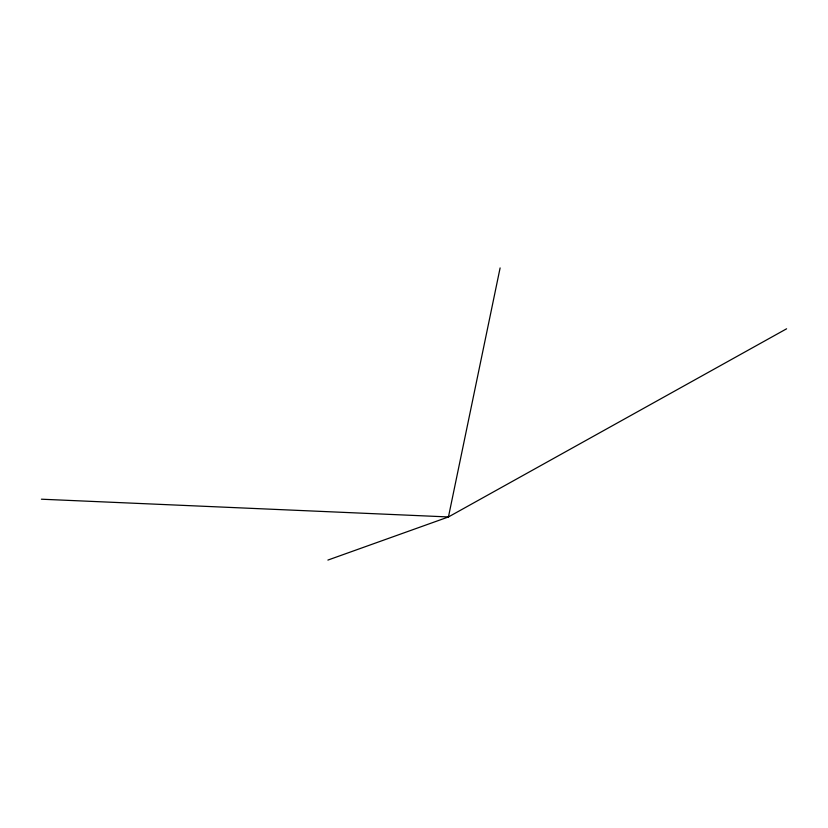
<?xml version="1.0" encoding="UTF-8"?>
<svg xmlns="http://www.w3.org/2000/svg" width="828" height="828" viewBox="0 0 828 828"><rect width="100%" height="100%" fill="white"/><g stroke="black" fill="none" stroke-linecap="round" stroke-linejoin="round"><path stroke-width="1.24" d="M500.112 267.92L448.445 516.951L327.888 560.08M786.6 328.799L448.445 516.951L41.4 499.201"/></g></svg>
